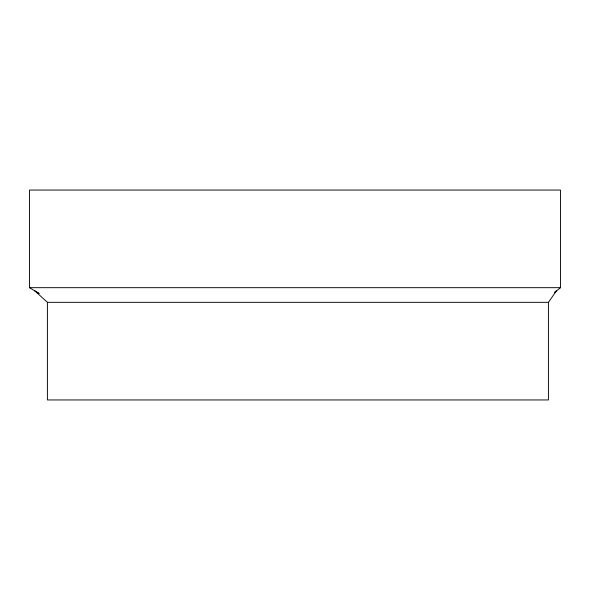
<?xml version="1.0" encoding="UTF-8"?>
<svg xmlns="http://www.w3.org/2000/svg" width="590" height="590" viewBox="0 0 590 590"><rect width="100%" height="100%" fill="white"/><g stroke="black" fill="none" stroke-linecap="round" stroke-linejoin="round"><path stroke-width="0.89" d="M555.094 292.072L560.5 287.677L560.5 190.054L29.5 190.054L29.5 287.677L39.161 293.532L34.522 290.605L47.407 302.323L47.407 399.946L548.427 399.946L548.427 302.323L556.643 290.605L554.563 292.36M29.5 287.677L560.5 287.677M47.407 302.323L548.427 302.323"/></g></svg>
